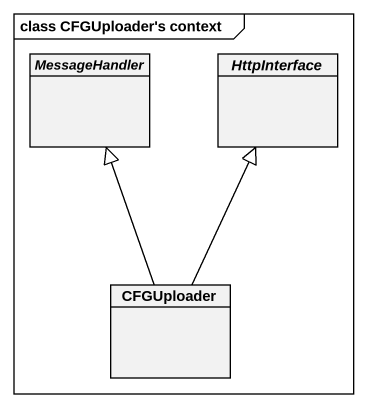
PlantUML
@startuml
mainframe class CFGUploader's context
hide circle
hide empty members
abstract class MessageHandler
abstract class HttpInterface
class CFGUploader
CFGUploader -up-|> MessageHandler
CFGUploader -up-|> HttpInterface
@enduml
